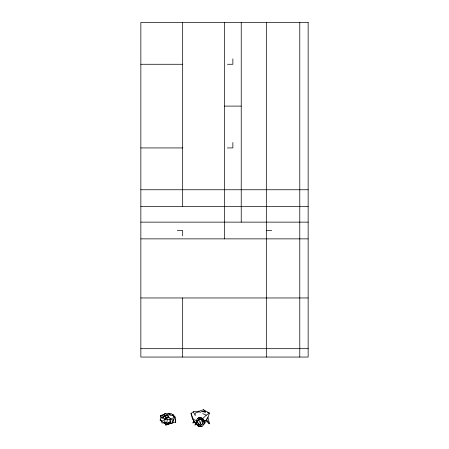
<?xml version="1.0" encoding="UTF-8"?>
<svg xmlns="http://www.w3.org/2000/svg" width="449" height="449" viewBox="0 0 449 449"><rect width="100%" height="100%" fill="white"/><g stroke="black" fill="none" stroke-linecap="round" stroke-linejoin="round"><path stroke-width="0.67" d="M204.828 423.306L208.42 416.274L209.408 413.018L203.436 409.729L199.154 411.211L193.3 411.772L191.005 413.473L192.453 418.788L195.635 423.71L195.652 422.402M204.368 423.25L204.402 421.072L202.387 418.395L200.63 417.458L199.019 417.637L197.442 418.547C195.135 420.977 195.966 425.613 199.356 426.55L202.067 426.326C203.683 425.057 204.845 423.188 204.402 421.072L202.387 418.395M196.387 420.242L196.308 423.34L197.611 425.601L199.356 426.55M161.236 420.286L161.488 421.437L165.675 418.906L166.888 417.216L169.627 417.688L170.889 419.972L170.177 422.414L167.814 423.592L164.744 421.981L164.867 419.13L167.039 417.609L167.185 415.162L166.383 415.145L161.864 417.98L160.338 415.735L165.125 413.725L171.771 413.776L174.408 417.564L173.578 420.006L172.276 421.443L171.754 423.334L165.44 424.625L165.597 423.25L161.488 421.437L160.405 419.091L160.338 415.735L162.201 415.527M161.864 417.98L162.168 415.976L165.125 413.725L163.829 416.818L161.864 417.98L165.675 418.906L165.911 417.654M203.824 424.468L204.458 421.594L203.1 419.142L200.63 417.458L199.014 417.654L197.442 418.547M198.879 412.378L199.154 411.211L198.015 411.654M203.201 421.633L202.774 423.373L201.685 424.816L200.624 425.22L199.132 424.995L197.869 423.334L197.459 421.673L198.003 419.916L198.89 419.074L200.411 418.687L202.359 419.624L203.201 421.633L201.674 419.501L198.806 419.534L197.459 421.673M193.732 420.511L192.941 423.076L193.693 421.156M206.579 420.079L207.101 418.485M165.44 424.625L165.939 425.113L169.526 423.733L172.04 423.547L173.437 419.776M198.812 419.978L199.345 418.928L197.796 420.264L197.532 421.976L198.8 424.372L200.389 425.321L201.882 424.664L202.965 422.436L202.415 419.568L201.399 419.024L199.014 419.007M160.658 419.147L160.035 420.27L161.578 421.162L161.893 422.924L165.013 423.177M164.07 415.314L165.125 413.725M199.132 424.995L200.355 423.671L201.674 419.501L202.359 419.624M202.319 418.9L206.271 415.19L209.408 413.018L207.421 412.58M169.138 422.442L167.814 423.592L164.744 421.981M174.128 417.896L175.138 417.042L174.004 416.403M165.675 418.906L165.092 416.077L166.383 415.145M162.471 417.503L163.829 416.818M199.973 412.395L201.831 411.542L205.698 412.002L203.436 409.729M165.092 416.077L167.185 415.162L168.19 415.448L168.931 417.946M172.433 422.537L173.595 422.066L175.755 422.498L175.138 417.042M172.36 422.543L173.595 422.066M204.054 420.949L206.523 420.135M197.998 412.148L195.197 413.046L195.264 415.583L193.3 411.772M166.427 414.584L168.79 413.849L170.671 414.203M169.789 419.001L174.408 417.564L173.802 414.786L171.922 414.433M164.867 419.13L167.309 419.72L169.705 419.411L170.177 422.414L166.714 423.227L167.309 419.72L167.039 417.609M166.994 424.305L168.106 424.086M140.851 64.274L182.676 64.274M227.447 64.274L232.863 64.274L232.863 58.858M224.5 106.099L241.231 106.099M140.851 147.929L182.676 147.929M227.447 147.929L232.863 147.929L232.863 142.507M140.851 189.753L308.149 189.753M140.851 206.484L308.149 206.484M140.851 222.137L308.149 222.137M177.26 230.505L182.676 230.505L182.676 235.921M266.324 230.505L271.74 230.505M140.851 238.868L308.149 238.868M140.851 297.962L308.149 297.962M140.851 348.688L308.149 348.688M173.118 415.331L169.93 415.303L168.79 413.849L169.98 414.365M202.067 426.326L198.66 426.253L196.785 424.597L196.112 422.689M170.401 419.433L173.578 420.006M202.774 411.553L205.429 412.137M201.826 419.366L202.415 419.568M202.651 413.568L206.271 415.19M192.453 418.788L196.235 420.674M171.754 423.334L172.04 423.547M201.685 424.816L200.355 423.671L198.806 419.534M205.973 420.696L209.492 423.839L207.921 417.054M167.185 415.162L168.729 416.689M207.472 421.184L209.492 423.839L206.349 419.377M164.205 422.301L165.939 425.113M193.547 420.152L195.635 423.71M175.301 421.387L175.755 422.498M191.005 413.473L193.283 419.209M175.009 418.855L175.61 421.381M170.025 421.673L170.177 422.414M299.786 22.45L299.786 357.05M266.324 22.45L266.324 357.05M241.231 22.45L241.231 222.137M224.5 22.45L224.5 238.868M182.676 22.45L182.676 206.484M182.676 297.962L182.676 357.05M195.854 423.25L194.984 425.141L195.893 423.278M308.149 22.45L140.851 22.45L140.851 357.05L308.149 357.05L308.149 22.45"/></g></svg>
